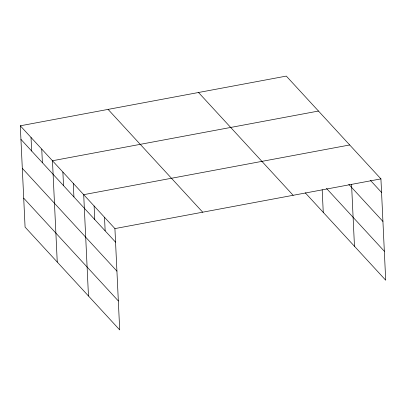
<?xml version="1.0" encoding="UTF-8"?>
<svg xmlns="http://www.w3.org/2000/svg" width="406" height="406" viewBox="0 0 406 406"><rect width="100%" height="100%" fill="white"/><g stroke="black" fill="none" stroke-linecap="round" stroke-linejoin="round"><path stroke-width="0.61" d="M20.3 125.794L114.918 228.593L119.699 329.905L25.076 227.111L20.3 125.794L286.301 76.095L380.924 178.889L385.7 280.206L305.236 192.789M318.471 111.046L52.47 160.746L57.251 262.063M349.698 144.967L83.697 194.667L88.472 295.984M114.918 228.593L380.924 178.889M370.323 180.264L381.564 192.474M348.79 184.339L382.929 221.427M326.465 188.384L384.335 251.253M198.519 92.497L293.142 195.291M108.082 109.392L202.701 212.191M20.939 139.38L115.563 242.174M22.305 168.333L116.928 271.127M23.71 198.158L118.334 300.958M351.555 184.354L354.474 246.285M322.181 189.703L323.252 212.358M104.515 217.281L105.154 230.867M94.106 205.974L94.745 219.56M73.288 183.36L73.928 196.946M62.879 172.053L63.519 185.638M41.747 149.093L42.386 162.679M31.023 137.446L31.663 151.027"/></g></svg>
